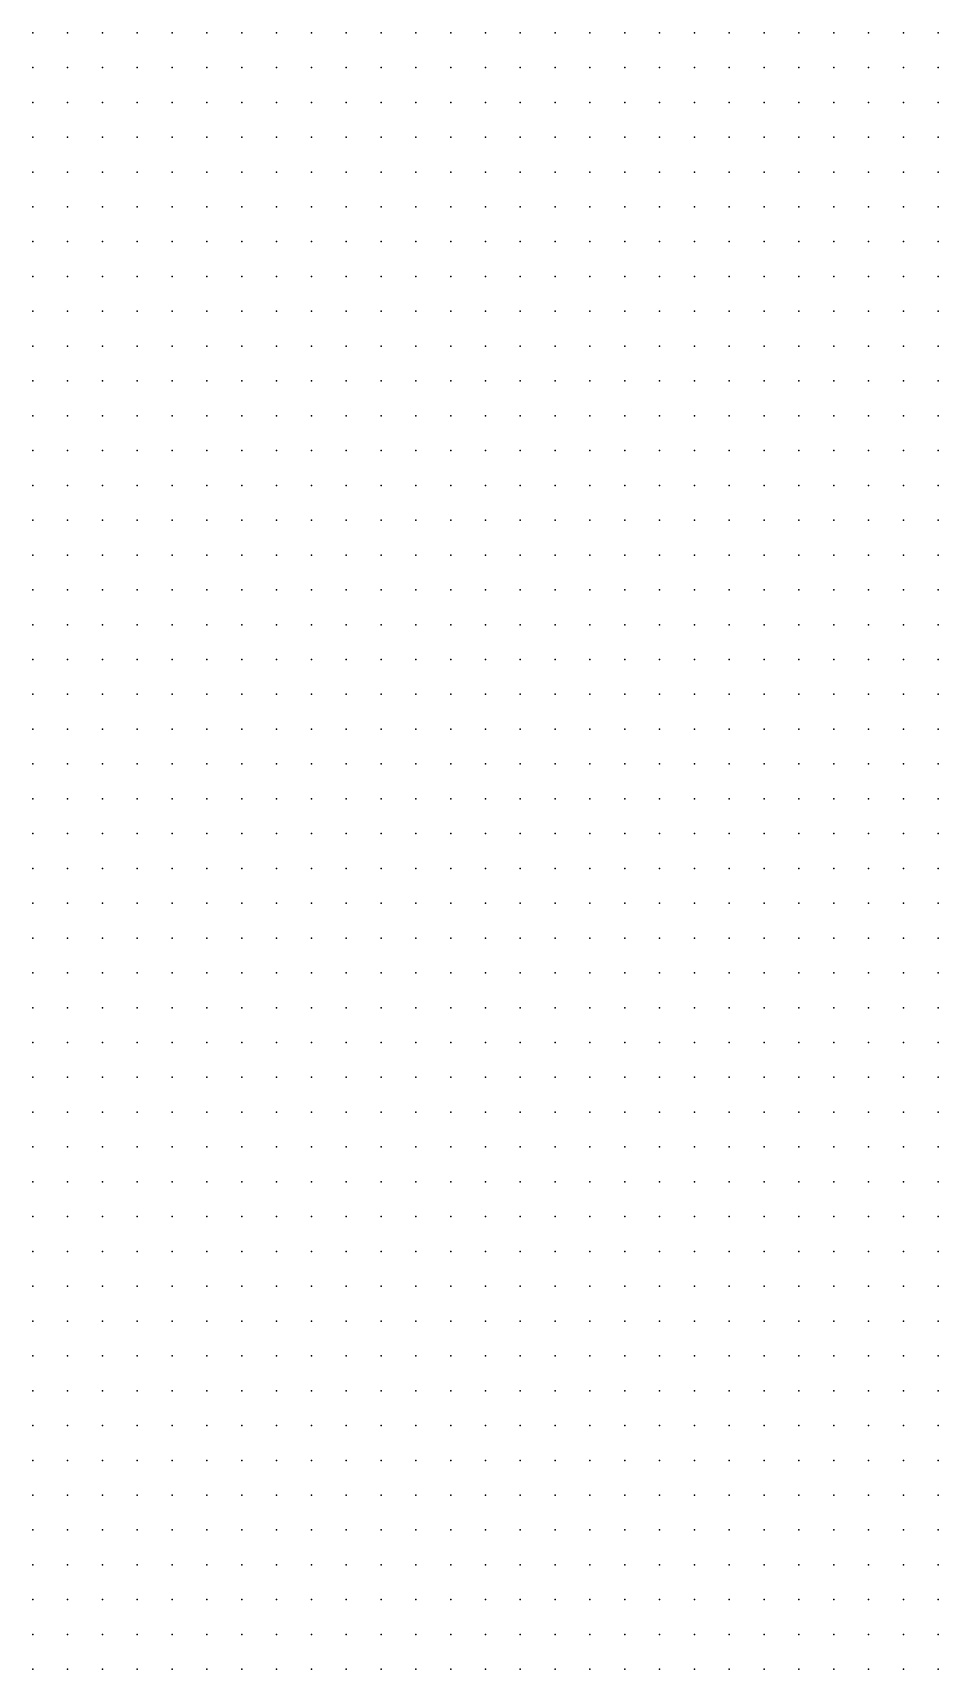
# Model space of a CAD drawing. Extents: x 478620 to 485220, y 4399860 to 4405500.
# Drawn here: x 478620 to 479400, y 4404090 to 4405500 of the extents above; entities that cross this region are included whole.
import ezdxf

# ---------------------------------------------------------------- set-up
doc = ezdxf.new("R2010")
doc.units = 0
doc.header["$MEASUREMENT"] = 0

msp = doc.modelspace()

# ---------------------------------------------------------------- linework, layer by layer
for p in [(478620, 4405500, 6163), (478650, 4405500, 6157), (478680, 4405500, 6149), (478710, 4405500, 6143), (478740, 4405500, 6137), (478770, 4405500, 6131), (478800, 4405500, 6128), (478830, 4405500, 6125), (478860, 4405500, 6127), (478890, 4405500, 6155), (478920, 4405500, 6204), (478950, 4405500, 6259), (478980, 4405500, 6298), (479010, 4405500, 6354), (479040, 4405500, 6364), (479070, 4405500, 6305), (479100, 4405500, 6251), (479130, 4405500, 6205), (479160, 4405500, 6163), (479190, 4405500, 6131), (479220, 4405500, 6109), (479250, 4405500, 6090), (479280, 4405500, 6068), (479310, 4405500, 6044), (479340, 4405500, 6025), (479370, 4405500, 6017), (479400, 4405500, 6014), (478620, 4405470, 6173), (478650, 4405470, 6165), (478680, 4405470, 6158), (478710, 4405470, 6152), (478740, 4405470, 6144), (478770, 4405470, 6137), (478800, 4405470, 6129), (478830, 4405470, 6122), (478860, 4405470, 6118), (478890, 4405470, 6128), (478920, 4405470, 6170), (478950, 4405470, 6212), (478980, 4405470, 6260), (479010, 4405470, 6299), (479040, 4405470, 6334), (479070, 4405470, 6352), (479100, 4405470, 6269), (479130, 4405470, 6212), (479160, 4405470, 6174), (479190, 4405470, 6143), (479220, 4405470, 6120), (479250, 4405470, 6097), (479280, 4405470, 6072), (479310, 4405470, 6052), (479340, 4405470, 6030), (479370, 4405470, 6021), (479400, 4405470, 6018), (478620, 4405440, 6181), (478650, 4405440, 6172), (478680, 4405440, 6162), (478710, 4405440, 6151), (478740, 4405440, 6145), (478770, 4405440, 6138), (478800, 4405440, 6129), (478830, 4405440, 6119), (478860, 4405440, 6114), (478890, 4405440, 6116), (478920, 4405440, 6136), (478950, 4405440, 6172), (478980, 4405440, 6209), (479010, 4405440, 6252), (479040, 4405440, 6292), (479070, 4405440, 6330), (479100, 4405440, 6306), (479130, 4405440, 6242), (479160, 4405440, 6178), (479190, 4405440, 6151), (479220, 4405440, 6126), (479250, 4405440, 6101), (479280, 4405440, 6081), (479310, 4405440, 6061), (479340, 4405440, 6038), (479370, 4405440, 6026), (479400, 4405440, 6020), (478620, 4405410, 6187), (478650, 4405410, 6175), (478680, 4405410, 6156), (478710, 4405410, 6159), (478740, 4405410, 6154), (478770, 4405410, 6144), (478800, 4405410, 6136), (478830, 4405410, 6125), (478860, 4405410, 6113), (478890, 4405410, 6107), (478920, 4405410, 6116), (478950, 4405410, 6135), (478980, 4405410, 6159), (479010, 4405410, 6196), (479040, 4405410, 6243), (479070, 4405410, 6284), (479100, 4405410, 6312), (479130, 4405410, 6265), (479160, 4405410, 6196), (479190, 4405410, 6163), (479220, 4405410, 6125), (479250, 4405410, 6104), (479280, 4405410, 6090), (479310, 4405410, 6067), (479340, 4405410, 6045), (479370, 4405410, 6030), (479400, 4405410, 6026), (478620, 4405380, 6192), (478650, 4405380, 6178), (478680, 4405380, 6178), (478710, 4405380, 6177), (478740, 4405380, 6167), (478770, 4405380, 6149), (478800, 4405380, 6142), (478830, 4405380, 6132), (478860, 4405380, 6112), (478890, 4405380, 6100), (478920, 4405380, 6101), (478950, 4405380, 6110), (478980, 4405380, 6125), (479010, 4405380, 6149), (479040, 4405380, 6186), (479070, 4405380, 6242), (479100, 4405380, 6275), (479130, 4405380, 6304), (479160, 4405380, 6214), (479190, 4405380, 6178), (479220, 4405380, 6140), (479250, 4405380, 6112), (479280, 4405380, 6091), (479310, 4405380, 6072), (479340, 4405380, 6048), (479370, 4405380, 6035), (479400, 4405380, 6028), (478620, 4405350, 6195), (478650, 4405350, 6188), (478680, 4405350, 6188), (478710, 4405350, 6182), (478740, 4405350, 6175), (478770, 4405350, 6168), (478800, 4405350, 6151), (478830, 4405350, 6142), (478860, 4405350, 6127), (478890, 4405350, 6108), (478920, 4405350, 6100), (478950, 4405350, 6096), (478980, 4405350, 6098), (479010, 4405350, 6113), (479040, 4405350, 6145), (479070, 4405350, 6190), (479100, 4405350, 6241), (479130, 4405350, 6268), (479160, 4405350, 6258), (479190, 4405350, 6211), (479220, 4405350, 6165), (479250, 4405350, 6126), (479280, 4405350, 6094), (479310, 4405350, 6078), (479340, 4405350, 6051), (479370, 4405350, 6039), (479400, 4405350, 6028), (478620, 4405320, 6199), (478650, 4405320, 6196), (478680, 4405320, 6192), (478710, 4405320, 6185), (478740, 4405320, 6176), (478770, 4405320, 6171), (478800, 4405320, 6162), (478830, 4405320, 6157), (478860, 4405320, 6143), (478890, 4405320, 6122), (478920, 4405320, 6107), (478950, 4405320, 6100), (478980, 4405320, 6089), (479010, 4405320, 6093), (479040, 4405320, 6113), (479070, 4405320, 6144), (479100, 4405320, 6177), (479130, 4405320, 6219), (479160, 4405320, 6246), (479190, 4405320, 6234), (479220, 4405320, 6178), (479250, 4405320, 6131), (479280, 4405320, 6093), (479310, 4405320, 6076), (479340, 4405320, 6049), (479370, 4405320, 6038), (479400, 4405320, 6027), (478620, 4405290, 6207), (478650, 4405290, 6202), (478680, 4405290, 6194), (478710, 4405290, 6184), (478740, 4405290, 6177), (478770, 4405290, 6168), (478800, 4405290, 6160), (478830, 4405290, 6158), (478860, 4405290, 6154), (478890, 4405290, 6140), (478920, 4405290, 6116), (478950, 4405290, 6104), (478980, 4405290, 6093), (479010, 4405290, 6084), (479040, 4405290, 6088), (479070, 4405290, 6104), (479100, 4405290, 6125), (479130, 4405290, 6145), (479160, 4405290, 6170), (479190, 4405290, 6223), (479220, 4405290, 6195), (479250, 4405290, 6114), (479280, 4405290, 6083), (479310, 4405290, 6066), (479340, 4405290, 6043), (479370, 4405290, 6032), (479400, 4405290, 6019), (478620, 4405260, 6213), (478650, 4405260, 6206), (478680, 4405260, 6198), (478710, 4405260, 6190), (478740, 4405260, 6183), (478770, 4405260, 6170), (478800, 4405260, 6159), (478830, 4405260, 6148), (478860, 4405260, 6144), (478890, 4405260, 6142), (478920, 4405260, 6132), (478950, 4405260, 6107), (478980, 4405260, 6096), (479010, 4405260, 6080), (479040, 4405260, 6078), (479070, 4405260, 6080), (479100, 4405260, 6085), (479130, 4405260, 6096), (479160, 4405260, 6116), (479190, 4405260, 6151), (479220, 4405260, 6165), (479250, 4405260, 6096), (479280, 4405260, 6072), (479310, 4405260, 6049), (479340, 4405260, 6035), (479370, 4405260, 6028), (479400, 4405260, 6026), (478620, 4405230, 6219), (478650, 4405230, 6211), (478680, 4405230, 6205), (478710, 4405230, 6198), (478740, 4405230, 6192), (478770, 4405230, 6176), (478800, 4405230, 6164), (478830, 4405230, 6147), (478860, 4405230, 6138), (478890, 4405230, 6129), (478920, 4405230, 6124), (478950, 4405230, 6107), (478980, 4405230, 6100), (479010, 4405230, 6096), (479040, 4405230, 6079), (479070, 4405230, 6070), (479100, 4405230, 6068), (479130, 4405230, 6069), (479160, 4405230, 6078), (479190, 4405230, 6091), (479220, 4405230, 6094), (479250, 4405230, 6080), (479280, 4405230, 6055), (479310, 4405230, 6038), (479340, 4405230, 6032), (479370, 4405230, 6033), (479400, 4405230, 6037), (478620, 4405200, 6226), (478650, 4405200, 6221), (478680, 4405200, 6214), (478710, 4405200, 6210), (478740, 4405200, 6211), (478770, 4405200, 6183), (478800, 4405200, 6168), (478830, 4405200, 6149), (478860, 4405200, 6140), (478890, 4405200, 6130), (478920, 4405200, 6121), (478950, 4405200, 6114), (478980, 4405200, 6115), (479010, 4405200, 6110), (479040, 4405200, 6096), (479070, 4405200, 6084), (479100, 4405200, 6071), (479130, 4405200, 6064), (479160, 4405200, 6063), (479190, 4405200, 6063), (479220, 4405200, 6059), (479250, 4405200, 6048), (479280, 4405200, 6046), (479310, 4405200, 6046), (479340, 4405200, 6043), (479370, 4405200, 6043), (479400, 4405200, 6043), (478620, 4405170, 6232), (478650, 4405170, 6226), (478680, 4405170, 6221), (478710, 4405170, 6216), (478740, 4405170, 6220), (478770, 4405170, 6194), (478800, 4405170, 6174), (478830, 4405170, 6159), (478860, 4405170, 6146), (478890, 4405170, 6136), (478920, 4405170, 6129), (478950, 4405170, 6123), (478980, 4405170, 6123), (479010, 4405170, 6121), (479040, 4405170, 6111), (479070, 4405170, 6100), (479100, 4405170, 6088), (479130, 4405170, 6074), (479160, 4405170, 6054), (479190, 4405170, 6054), (479220, 4405170, 6051), (479250, 4405170, 6056), (479280, 4405170, 6061), (479310, 4405170, 6059), (479340, 4405170, 6055), (479370, 4405170, 6051), (479400, 4405170, 6047), (478620, 4405140, 6238), (478650, 4405140, 6233), (478680, 4405140, 6227), (478710, 4405140, 6219), (478740, 4405140, 6211), (478770, 4405140, 6191), (478800, 4405140, 6175), (478830, 4405140, 6164), (478860, 4405140, 6150), (478890, 4405140, 6141), (478920, 4405140, 6133), (478950, 4405140, 6127), (478980, 4405140, 6120), (479010, 4405140, 6116), (479040, 4405140, 6113), (479070, 4405140, 6107), (479100, 4405140, 6096), (479130, 4405140, 6084), (479160, 4405140, 6073), (479190, 4405140, 6059), (479220, 4405140, 6067), (479250, 4405140, 6076), (479280, 4405140, 6082), (479310, 4405140, 6073), (479340, 4405140, 6069), (479370, 4405140, 6061), (479400, 4405140, 6049), (478620, 4405110, 6248), (478650, 4405110, 6240), (478680, 4405110, 6233), (478710, 4405110, 6226), (478740, 4405110, 6215), (478770, 4405110, 6198), (478800, 4405110, 6177), (478830, 4405110, 6163), (478860, 4405110, 6156), (478890, 4405110, 6150), (478920, 4405110, 6137), (478950, 4405110, 6128), (478980, 4405110, 6121), (479010, 4405110, 6115), (479040, 4405110, 6107), (479070, 4405110, 6102), (479100, 4405110, 6092), (479130, 4405110, 6076), (479160, 4405110, 6070), (479190, 4405110, 6083), (479220, 4405110, 6100), (479250, 4405110, 6117), (479280, 4405110, 6100), (479310, 4405110, 6099), (479340, 4405110, 6093), (479370, 4405110, 6082), (479400, 4405110, 6069), (478620, 4405080, 6257), (478650, 4405080, 6249), (478680, 4405080, 6239), (478710, 4405080, 6233), (478740, 4405080, 6223), (478770, 4405080, 6210), (478800, 4405080, 6193), (478830, 4405080, 6180), (478860, 4405080, 6164), (478890, 4405080, 6155), (478920, 4405080, 6146), (478950, 4405080, 6133), (478980, 4405080, 6125), (479010, 4405080, 6117), (479040, 4405080, 6108), (479070, 4405080, 6098), (479100, 4405080, 6081), (479130, 4405080, 6078), (479160, 4405080, 6094), (479190, 4405080, 6120), (479220, 4405080, 6142), (479250, 4405080, 6164), (479280, 4405080, 6165), (479310, 4405080, 6146), (479340, 4405080, 6125), (479370, 4405080, 6100), (479400, 4405080, 6091), (478620, 4405050, 6264), (478650, 4405050, 6256), (478680, 4405050, 6246), (478710, 4405050, 6240), (478740, 4405050, 6231), (478770, 4405050, 6222), (478800, 4405050, 6206), (478830, 4405050, 6194), (478860, 4405050, 6181), (478890, 4405050, 6164), (478920, 4405050, 6155), (478950, 4405050, 6141), (478980, 4405050, 6130), (479010, 4405050, 6120), (479040, 4405050, 6109), (479070, 4405050, 6096), (479100, 4405050, 6085), (479130, 4405050, 6098), (479160, 4405050, 6125), (479190, 4405050, 6150), (479220, 4405050, 6188), (479250, 4405050, 6211), (479280, 4405050, 6232), (479310, 4405050, 6174), (479340, 4405050, 6151), (479370, 4405050, 6128), (479400, 4405050, 6104), (478620, 4405020, 6268), (478650, 4405020, 6260), (478680, 4405020, 6253), (478710, 4405020, 6246), (478740, 4405020, 6240), (478770, 4405020, 6232), (478800, 4405020, 6224), (478830, 4405020, 6209), (478860, 4405020, 6191), (478890, 4405020, 6175), (478920, 4405020, 6163), (478950, 4405020, 6150), (478980, 4405020, 6136), (479010, 4405020, 6124), (479040, 4405020, 6110), (479070, 4405020, 6092), (479100, 4405020, 6101), (479130, 4405020, 6125), (479160, 4405020, 6152), (479190, 4405020, 6191), (479220, 4405020, 6228), (479250, 4405020, 6253), (479280, 4405020, 6269), (479310, 4405020, 6240), (479340, 4405020, 6167), (479370, 4405020, 6150), (479400, 4405020, 6121), (478620, 4404990, 6275), (478650, 4404990, 6266), (478680, 4404990, 6259), (478710, 4404990, 6251), (478740, 4404990, 6245), (478770, 4404990, 6242), (478800, 4404990, 6235), (478830, 4404990, 6222), (478860, 4404990, 6202), (478890, 4404990, 6183), (478920, 4404990, 6168), (478950, 4404990, 6158), (478980, 4404990, 6140), (479010, 4404990, 6127), (479040, 4404990, 6110), (479070, 4404990, 6093), (479100, 4404990, 6112), (479130, 4404990, 6137), (479160, 4404990, 6171), (479190, 4404990, 6212), (479220, 4404990, 6264), (479250, 4404990, 6319), (479280, 4404990, 6312), (479310, 4404990, 6256), (479340, 4404990, 6192), (479370, 4404990, 6162), (479400, 4404990, 6139), (478620, 4404960, 6282), (478650, 4404960, 6271), (478680, 4404960, 6263), (478710, 4404960, 6254), (478740, 4404960, 6247), (478770, 4404960, 6241), (478800, 4404960, 6239), (478830, 4404960, 6228), (478860, 4404960, 6209), (478890, 4404960, 6190), (478920, 4404960, 6173), (478950, 4404960, 6157), (478980, 4404960, 6147), (479010, 4404960, 6130), (479040, 4404960, 6112), (479070, 4404960, 6098), (479100, 4404960, 6117), (479130, 4404960, 6143), (479160, 4404960, 6182), (479190, 4404960, 6228), (479220, 4404960, 6287), (479250, 4404960, 6348), (479280, 4404960, 6335), (479310, 4404960, 6277), (479340, 4404960, 6210), (479370, 4404960, 6175), (479400, 4404960, 6153), (478620, 4404930, 6285), (478650, 4404930, 6273), (478680, 4404930, 6264), (478710, 4404930, 6256), (478740, 4404930, 6247), (478770, 4404930, 6238), (478800, 4404930, 6230), (478830, 4404930, 6225), (478860, 4404930, 6210), (478890, 4404930, 6192), (478920, 4404930, 6178), (478950, 4404930, 6161), (478980, 4404930, 6150), (479010, 4404930, 6132), (479040, 4404930, 6115), (479070, 4404930, 6102), (479100, 4404930, 6121), (479130, 4404930, 6146), (479160, 4404930, 6187), (479190, 4404930, 6236), (479220, 4404930, 6290), (479250, 4404930, 6356), (479280, 4404930, 6344), (479310, 4404930, 6286), (479340, 4404930, 6242), (479370, 4404930, 6185), (479400, 4404930, 6159), (478620, 4404900, 6285), (478650, 4404900, 6273), (478680, 4404900, 6264), (478710, 4404900, 6254), (478740, 4404900, 6244), (478770, 4404900, 6234), (478800, 4404900, 6223), (478830, 4404900, 6214), (478860, 4404900, 6202), (478890, 4404900, 6188), (478920, 4404900, 6179), (478950, 4404900, 6163), (478980, 4404900, 6148), (479010, 4404900, 6132), (479040, 4404900, 6120), (479070, 4404900, 6109), (479100, 4404900, 6120), (479130, 4404900, 6146), (479160, 4404900, 6188), (479190, 4404900, 6236), (479220, 4404900, 6283), (479250, 4404900, 6354), (479280, 4404900, 6366), (479310, 4404900, 6299), (479340, 4404900, 6254), (479370, 4404900, 6196), (479400, 4404900, 6165), (478620, 4404870, 6284), (478650, 4404870, 6271), (478680, 4404870, 6262), (478710, 4404870, 6251), (478740, 4404870, 6241), (478770, 4404870, 6230), (478800, 4404870, 6221), (478830, 4404870, 6206), (478860, 4404870, 6192), (478890, 4404870, 6182), (478920, 4404870, 6173), (478950, 4404870, 6159), (478980, 4404870, 6141), (479010, 4404870, 6130), (479040, 4404870, 6129), (479070, 4404870, 6114), (479100, 4404870, 6119), (479130, 4404870, 6146), (479160, 4404870, 6188), (479190, 4404870, 6231), (479220, 4404870, 6271), (479250, 4404870, 6339), (479280, 4404870, 6386), (479310, 4404870, 6335), (479340, 4404870, 6275), (479370, 4404870, 6208), (479400, 4404870, 6171), (478620, 4404840, 6285), (478650, 4404840, 6270), (478680, 4404840, 6262), (478710, 4404840, 6248), (478740, 4404840, 6236), (478770, 4404840, 6227), (478800, 4404840, 6217), (478830, 4404840, 6199), (478860, 4404840, 6187), (478890, 4404840, 6174), (478920, 4404840, 6162), (478950, 4404840, 6154), (478980, 4404840, 6149), (479010, 4404840, 6141), (479040, 4404840, 6132), (479070, 4404840, 6120), (479100, 4404840, 6118), (479130, 4404840, 6144), (479160, 4404840, 6184), (479190, 4404840, 6224), (479220, 4404840, 6267), (479250, 4404840, 6328), (479280, 4404840, 6389), (479310, 4404840, 6350), (479340, 4404840, 6295), (479370, 4404840, 6240), (479400, 4404840, 6180), (478620, 4404810, 6287), (478650, 4404810, 6272), (478680, 4404810, 6258), (478710, 4404810, 6242), (478740, 4404810, 6233), (478770, 4404810, 6223), (478800, 4404810, 6210), (478830, 4404810, 6197), (478860, 4404810, 6191), (478890, 4404810, 6178), (478920, 4404810, 6171), (478950, 4404810, 6163), (478980, 4404810, 6153), (479010, 4404810, 6145), (479040, 4404810, 6136), (479070, 4404810, 6126), (479100, 4404810, 6117), (479130, 4404810, 6140), (479160, 4404810, 6177), (479190, 4404810, 6220), (479220, 4404810, 6261), (479250, 4404810, 6316), (479280, 4404810, 6374), (479310, 4404810, 6362), (479340, 4404810, 6299), (479370, 4404810, 6249), (479400, 4404810, 6194), (478620, 4404780, 6285), (478650, 4404780, 6269), (478680, 4404780, 6256), (478710, 4404780, 6249), (478740, 4404780, 6241), (478770, 4404780, 6229), (478800, 4404780, 6216), (478830, 4404780, 6202), (478860, 4404780, 6191), (478890, 4404780, 6183), (478920, 4404780, 6174), (478950, 4404780, 6163), (478980, 4404780, 6151), (479010, 4404780, 6146), (479040, 4404780, 6141), (479070, 4404780, 6134), (479100, 4404780, 6123), (479130, 4404780, 6132), (479160, 4404780, 6159), (479190, 4404780, 6206), (479220, 4404780, 6248), (479250, 4404780, 6291), (479280, 4404780, 6365), (479310, 4404780, 6378), (479340, 4404780, 6320), (479370, 4404780, 6251), (479400, 4404780, 6203), (478620, 4404750, 6280), (478650, 4404750, 6276), (478680, 4404750, 6269), (478710, 4404750, 6259), (478740, 4404750, 6244), (478770, 4404750, 6232), (478800, 4404750, 6221), (478830, 4404750, 6207), (478860, 4404750, 6193), (478890, 4404750, 6183), (478920, 4404750, 6174), (478950, 4404750, 6163), (478980, 4404750, 6154), (479010, 4404750, 6148), (479040, 4404750, 6144), (479070, 4404750, 6140), (479100, 4404750, 6128), (479130, 4404750, 6127), (479160, 4404750, 6153), (479190, 4404750, 6194), (479220, 4404750, 6232), (479250, 4404750, 6264), (479280, 4404750, 6310), (479310, 4404750, 6369), (479340, 4404750, 6337), (479370, 4404750, 6269), (479400, 4404750, 6207), (478620, 4404720, 6307), (478650, 4404720, 6296), (478680, 4404720, 6280), (478710, 4404720, 6262), (478740, 4404720, 6246), (478770, 4404720, 6233), (478800, 4404720, 6222), (478830, 4404720, 6208), (478860, 4404720, 6195), (478890, 4404720, 6183), (478920, 4404720, 6174), (478950, 4404720, 6166), (478980, 4404720, 6159), (479010, 4404720, 6152), (479040, 4404720, 6143), (479070, 4404720, 6137), (479100, 4404720, 6128), (479130, 4404720, 6129), (479160, 4404720, 6152), (479190, 4404720, 6181), (479220, 4404720, 6219), (479250, 4404720, 6251), (479280, 4404720, 6288), (479310, 4404720, 6333), (479340, 4404720, 6341), (479370, 4404720, 6283), (479400, 4404720, 6228), (478620, 4404690, 6322), (478650, 4404690, 6299), (478680, 4404690, 6280), (478710, 4404690, 6264), (478740, 4404690, 6249), (478770, 4404690, 6233), (478800, 4404690, 6224), (478830, 4404690, 6214), (478860, 4404690, 6202), (478890, 4404690, 6188), (478920, 4404690, 6178), (478950, 4404690, 6170), (478980, 4404690, 6162), (479010, 4404690, 6150), (479040, 4404690, 6142), (479070, 4404690, 6140), (479100, 4404690, 6136), (479130, 4404690, 6134), (479160, 4404690, 6150), (479190, 4404690, 6174), (479220, 4404690, 6205), (479250, 4404690, 6239), (479280, 4404690, 6268), (479310, 4404690, 6309), (479340, 4404690, 6338), (479370, 4404690, 6300), (479400, 4404690, 6247), (478620, 4404660, 6326), (478650, 4404660, 6298), (478680, 4404660, 6282), (478710, 4404660, 6268), (478740, 4404660, 6253), (478770, 4404660, 6238), (478800, 4404660, 6227), (478830, 4404660, 6219), (478860, 4404660, 6206), (478890, 4404660, 6190), (478920, 4404660, 6182), (478950, 4404660, 6174), (478980, 4404660, 6163), (479010, 4404660, 6152), (479040, 4404660, 6158), (479070, 4404660, 6146), (479100, 4404660, 6143), (479130, 4404660, 6139), (479160, 4404660, 6148), (479190, 4404660, 6170), (479220, 4404660, 6193), (479250, 4404660, 6224), (479280, 4404660, 6255), (479310, 4404660, 6290), (479340, 4404660, 6328), (479370, 4404660, 6294), (479400, 4404660, 6253), (478620, 4404630, 6333), (478650, 4404630, 6312), (478680, 4404630, 6287), (478710, 4404630, 6271), (478740, 4404630, 6257), (478770, 4404630, 6242), (478800, 4404630, 6229), (478830, 4404630, 6219), (478860, 4404630, 6208), (478890, 4404630, 6195), (478920, 4404630, 6187), (478950, 4404630, 6179), (478980, 4404630, 6165), (479010, 4404630, 6170), (479040, 4404630, 6170), (479070, 4404630, 6157), (479100, 4404630, 6147), (479130, 4404630, 6142), (479160, 4404630, 6148), (479190, 4404630, 6166), (479220, 4404630, 6186), (479250, 4404630, 6212), (479280, 4404630, 6241), (479310, 4404630, 6276), (479340, 4404630, 6308), (479370, 4404630, 6300), (479400, 4404630, 6256), (478620, 4404600, 6337), (478650, 4404600, 6308), (478680, 4404600, 6286), (478710, 4404600, 6271), (478740, 4404600, 6258), (478770, 4404600, 6245), (478800, 4404600, 6230), (478830, 4404600, 6222), (478860, 4404600, 6210), (478890, 4404600, 6202), (478920, 4404600, 6192), (478950, 4404600, 6180), (478980, 4404600, 6178), (479010, 4404600, 6182), (479040, 4404600, 6178), (479070, 4404600, 6168), (479100, 4404600, 6152), (479130, 4404600, 6148), (479160, 4404600, 6152), (479190, 4404600, 6161), (479220, 4404600, 6178), (479250, 4404600, 6199), (479280, 4404600, 6226), (479310, 4404600, 6260), (479340, 4404600, 6297), (479370, 4404600, 6325), (479400, 4404600, 6270), (478620, 4404570, 6341), (478650, 4404570, 6320), (478680, 4404570, 6291), (478710, 4404570, 6276), (478740, 4404570, 6264), (478770, 4404570, 6247), (478800, 4404570, 6236), (478830, 4404570, 6227), (478860, 4404570, 6217), (478890, 4404570, 6206), (478920, 4404570, 6194), (478950, 4404570, 6180), (478980, 4404570, 6193), (479010, 4404570, 6189), (479040, 4404570, 6186), (479070, 4404570, 6179), (479100, 4404570, 6162), (479130, 4404570, 6153), (479160, 4404570, 6152), (479190, 4404570, 6158), (479220, 4404570, 6171), (479250, 4404570, 6189), (479280, 4404570, 6216), (479310, 4404570, 6247), (479340, 4404570, 6289), (479370, 4404570, 6299), (479400, 4404570, 6284), (478620, 4404540, 6350), (478650, 4404540, 6328), (478680, 4404540, 6305), (478710, 4404540, 6282), (478740, 4404540, 6261), (478770, 4404540, 6254), (478800, 4404540, 6244), (478830, 4404540, 6232), (478860, 4404540, 6222), (478890, 4404540, 6208), (478920, 4404540, 6192), (478950, 4404540, 6188), (478980, 4404540, 6208), (479010, 4404540, 6200), (479040, 4404540, 6196), (479070, 4404540, 6188), (479100, 4404540, 6170), (479130, 4404540, 6159), (479160, 4404540, 6156), (479190, 4404540, 6156), (479220, 4404540, 6166), (479250, 4404540, 6183), (479280, 4404540, 6206), (479310, 4404540, 6234), (479340, 4404540, 6274), (479370, 4404540, 6299), (479400, 4404540, 6296), (478620, 4404510, 6359), (478650, 4404510, 6322), (478680, 4404510, 6302), (478710, 4404510, 6289), (478740, 4404510, 6277), (478770, 4404510, 6265), (478800, 4404510, 6248), (478830, 4404510, 6235), (478860, 4404510, 6224), (478890, 4404510, 6207), (478920, 4404510, 6199), (478950, 4404510, 6194), (478980, 4404510, 6214), (479010, 4404510, 6220), (479040, 4404510, 6208), (479070, 4404510, 6196), (479100, 4404510, 6181), (479130, 4404510, 6166), (479160, 4404510, 6158), (479190, 4404510, 6159), (479220, 4404510, 6162), (479250, 4404510, 6176), (479280, 4404510, 6197), (479310, 4404510, 6224), (479340, 4404510, 6257), (479370, 4404510, 6295), (479400, 4404510, 6302), (478620, 4404480, 6372), (478650, 4404480, 6343), (478680, 4404480, 6323), (478710, 4404480, 6303), (478740, 4404480, 6284), (478770, 4404480, 6266), (478800, 4404480, 6246), (478830, 4404480, 6234), (478860, 4404480, 6224), (478890, 4404480, 6219), (478920, 4404480, 6212), (478950, 4404480, 6199), (478980, 4404480, 6214), (479010, 4404480, 6223), (479040, 4404480, 6214), (479070, 4404480, 6203), (479100, 4404480, 6191), (479130, 4404480, 6175), (479160, 4404480, 6162), (479190, 4404480, 6158), (479220, 4404480, 6164), (479250, 4404480, 6170), (479280, 4404480, 6190), (479310, 4404480, 6218), (479340, 4404480, 6247), (479370, 4404480, 6287), (479400, 4404480, 6302), (478620, 4404450, 6407), (478650, 4404450, 6367), (478680, 4404450, 6334), (478710, 4404450, 6311), (478740, 4404450, 6287), (478770, 4404450, 6263), (478800, 4404450, 6247), (478830, 4404450, 6238), (478860, 4404450, 6236), (478890, 4404450, 6232), (478920, 4404450, 6222), (478950, 4404450, 6214), (478980, 4404450, 6208), (479010, 4404450, 6225), (479040, 4404450, 6220), (479070, 4404450, 6216), (479100, 4404450, 6197), (479130, 4404450, 6184), (479160, 4404450, 6168), (479190, 4404450, 6160), (479220, 4404450, 6161), (479250, 4404450, 6169), (479280, 4404450, 6183), (479310, 4404450, 6212), (479340, 4404450, 6241), (479370, 4404450, 6274), (479400, 4404450, 6297), (478620, 4404420, 6427), (478650, 4404420, 6385), (478680, 4404420, 6345), (478710, 4404420, 6322), (478740, 4404420, 6296), (478770, 4404420, 6274), (478800, 4404420, 6260), (478830, 4404420, 6250), (478860, 4404420, 6248), (478890, 4404420, 6240), (478920, 4404420, 6231), (478950, 4404420, 6225), (478980, 4404420, 6218), (479010, 4404420, 6229), (479040, 4404420, 6229), (479070, 4404420, 6227), (479100, 4404420, 6207), (479130, 4404420, 6189), (479160, 4404420, 6180), (479190, 4404420, 6166), (479220, 4404420, 6163), (479250, 4404420, 6168), (479280, 4404420, 6179), (479310, 4404420, 6203), (479340, 4404420, 6229), (479370, 4404420, 6260), (479400, 4404420, 6286), (478620, 4404390, 6458), (478650, 4404390, 6400), (478680, 4404390, 6358), (478710, 4404390, 6328), (478740, 4404390, 6305), (478770, 4404390, 6286), (478800, 4404390, 6268), (478830, 4404390, 6267), (478860, 4404390, 6262), (478890, 4404390, 6248), (478920, 4404390, 6241), (478950, 4404390, 6236), (478980, 4404390, 6229), (479010, 4404390, 6235), (479040, 4404390, 6242), (479070, 4404390, 6234), (479100, 4404390, 6221), (479130, 4404390, 6200), (479160, 4404390, 6188), (479190, 4404390, 6174), (479220, 4404390, 6166), (479250, 4404390, 6171), (479280, 4404390, 6178), (479310, 4404390, 6195), (479340, 4404390, 6222), (479370, 4404390, 6245), (479400, 4404390, 6273), (478620, 4404360, 6468), (478650, 4404360, 6414), (478680, 4404360, 6367), (478710, 4404360, 6336), (478740, 4404360, 6314), (478770, 4404360, 6289), (478800, 4404360, 6275), (478830, 4404360, 6278), (478860, 4404360, 6268), (478890, 4404360, 6262), (478920, 4404360, 6250), (478950, 4404360, 6243), (478980, 4404360, 6235), (479010, 4404360, 6240), (479040, 4404360, 6254), (479070, 4404360, 6245), (479100, 4404360, 6230), (479130, 4404360, 6211), (479160, 4404360, 6194), (479190, 4404360, 6183), (479220, 4404360, 6170), (479250, 4404360, 6170), (479280, 4404360, 6177), (479310, 4404360, 6189), (479340, 4404360, 6211), (479370, 4404360, 6231), (479400, 4404360, 6261), (478620, 4404330, 6464), (478650, 4404330, 6415), (478680, 4404330, 6361), (478710, 4404330, 6331), (478740, 4404330, 6304), (478770, 4404330, 6289), (478800, 4404330, 6293), (478830, 4404330, 6290), (478860, 4404330, 6277), (478890, 4404330, 6266), (478920, 4404330, 6260), (478950, 4404330, 6252), (478980, 4404330, 6238), (479010, 4404330, 6245), (479040, 4404330, 6263), (479070, 4404330, 6257), (479100, 4404330, 6239), (479130, 4404330, 6220), (479160, 4404330, 6199), (479190, 4404330, 6190), (479220, 4404330, 6178), (479250, 4404330, 6169), (479280, 4404330, 6177), (479310, 4404330, 6186), (479340, 4404330, 6202), (479370, 4404330, 6226), (479400, 4404330, 6252), (478620, 4404300, 6470), (478650, 4404300, 6411), (478680, 4404300, 6360), (478710, 4404300, 6342), (478740, 4404300, 6308), (478770, 4404300, 6310), (478800, 4404300, 6309), (478830, 4404300, 6298), (478860, 4404300, 6286), (478890, 4404300, 6275), (478920, 4404300, 6266), (478950, 4404300, 6258), (478980, 4404300, 6246), (479010, 4404300, 6251), (479040, 4404300, 6272), (479070, 4404300, 6286), (479100, 4404300, 6254), (479130, 4404300, 6229), (479160, 4404300, 6213), (479190, 4404300, 6196), (479220, 4404300, 6185), (479250, 4404300, 6177), (479280, 4404300, 6180), (479310, 4404300, 6186), (479340, 4404300, 6197), (479370, 4404300, 6220), (479400, 4404300, 6248), (478620, 4404270, 6473), (478650, 4404270, 6453), (478680, 4404270, 6406), (478710, 4404270, 6354), (478740, 4404270, 6347), (478770, 4404270, 6337), (478800, 4404270, 6324), (478830, 4404270, 6309), (478860, 4404270, 6294), (478890, 4404270, 6284), (478920, 4404270, 6274), (478950, 4404270, 6264), (478980, 4404270, 6255), (479010, 4404270, 6263), (479040, 4404270, 6278), (479070, 4404270, 6308), (479100, 4404270, 6274), (479130, 4404270, 6238), (479160, 4404270, 6222), (479190, 4404270, 6210), (479220, 4404270, 6192), (479250, 4404270, 6183), (479280, 4404270, 6180), (479310, 4404270, 6185), (479340, 4404270, 6194), (479370, 4404270, 6218), (479400, 4404270, 6245), (478620, 4404240, 6499), (478650, 4404240, 6473), (478680, 4404240, 6420), (478710, 4404240, 6396), (478740, 4404240, 6373), (478770, 4404240, 6348), (478800, 4404240, 6332), (478830, 4404240, 6317), (478860, 4404240, 6303), (478890, 4404240, 6295), (478920, 4404240, 6284), (478950, 4404240, 6273), (478980, 4404240, 6264), (479010, 4404240, 6267), (479040, 4404240, 6282), (479070, 4404240, 6320), (479100, 4404240, 6289), (479130, 4404240, 6244), (479160, 4404240, 6228), (479190, 4404240, 6215), (479220, 4404240, 6198), (479250, 4404240, 6189), (479280, 4404240, 6180), (479310, 4404240, 6184), (479340, 4404240, 6192), (479370, 4404240, 6215), (479400, 4404240, 6241), (478620, 4404210, 6526), (478650, 4404210, 6493), (478680, 4404210, 6460), (478710, 4404210, 6420), (478740, 4404210, 6388), (478770, 4404210, 6365), (478800, 4404210, 6340), (478830, 4404210, 6326), (478860, 4404210, 6314), (478890, 4404210, 6304), (478920, 4404210, 6294), (478950, 4404210, 6284), (478980, 4404210, 6275), (479010, 4404210, 6271), (479040, 4404210, 6287), (479070, 4404210, 6314), (479100, 4404210, 6302), (479130, 4404210, 6250), (479160, 4404210, 6232), (479190, 4404210, 6218), (479220, 4404210, 6198), (479250, 4404210, 6191), (479280, 4404210, 6184), (479310, 4404210, 6184), (479340, 4404210, 6192), (479370, 4404210, 6213), (479400, 4404210, 6237), (478620, 4404180, 6571), (478650, 4404180, 6526), (478680, 4404180, 6481), (478710, 4404180, 6441), (478740, 4404180, 6401), (478770, 4404180, 6378), (478800, 4404180, 6355), (478830, 4404180, 6341), (478860, 4404180, 6326), (478890, 4404180, 6312), (478920, 4404180, 6300), (478950, 4404180, 6292), (478980, 4404180, 6283), (479010, 4404180, 6278), (479040, 4404180, 6292), (479070, 4404180, 6322), (479100, 4404180, 6319), (479130, 4404180, 6258), (479160, 4404180, 6236), (479190, 4404180, 6220), (479220, 4404180, 6199), (479250, 4404180, 6192), (479280, 4404180, 6186), (479310, 4404180, 6190), (479340, 4404180, 6194), (479370, 4404180, 6212), (479400, 4404180, 6230), (478620, 4404150, 6606), (478650, 4404150, 6564), (478680, 4404150, 6508), (478710, 4404150, 6459), (478740, 4404150, 6424), (478770, 4404150, 6394), (478800, 4404150, 6372), (478830, 4404150, 6357), (478860, 4404150, 6342), (478890, 4404150, 6324), (478920, 4404150, 6309), (478950, 4404150, 6296), (478980, 4404150, 6288), (479010, 4404150, 6283), (479040, 4404150, 6297), (479070, 4404150, 6327), (479100, 4404150, 6348), (479130, 4404150, 6272), (479160, 4404150, 6240), (479190, 4404150, 6224), (479220, 4404150, 6200), (479250, 4404150, 6194), (479280, 4404150, 6189), (479310, 4404150, 6189), (479340, 4404150, 6196), (479370, 4404150, 6211), (479400, 4404150, 6227), (478620, 4404120, 6643), (478650, 4404120, 6595), (478680, 4404120, 6535), (478710, 4404120, 6477), (478740, 4404120, 6447), (478770, 4404120, 6421), (478800, 4404120, 6387), (478830, 4404120, 6371), (478860, 4404120, 6353), (478890, 4404120, 6331), (478920, 4404120, 6316), (478950, 4404120, 6301), (478980, 4404120, 6292), (479010, 4404120, 6288), (479040, 4404120, 6298), (479070, 4404120, 6326), (479100, 4404120, 6347), (479130, 4404120, 6292), (479160, 4404120, 6247), (479190, 4404120, 6226), (479220, 4404120, 6204), (479250, 4404120, 6196), (479280, 4404120, 6192), (479310, 4404120, 6188), (479340, 4404120, 6195), (479370, 4404120, 6208), (479400, 4404120, 6223), (478620, 4404090, 6661), (478650, 4404090, 6624), (478680, 4404090, 6561), (478710, 4404090, 6494), (478740, 4404090, 6468), (478770, 4404090, 6433), (478800, 4404090, 6396), (478830, 4404090, 6375), (478860, 4404090, 6355), (478890, 4404090, 6332), (478920, 4404090, 6319), (478950, 4404090, 6308), (478980, 4404090, 6296), (479010, 4404090, 6291), (479040, 4404090, 6298), (479070, 4404090, 6323), (479100, 4404090, 6341), (479130, 4404090, 6313), (479160, 4404090, 6255), (479190, 4404090, 6230), (479220, 4404090, 6209), (479250, 4404090, 6198), (479280, 4404090, 6193), (479310, 4404090, 6189), (479340, 4404090, 6194), (479370, 4404090, 6201), (479400, 4404090, 6218)]:
    msp.add_point(p)

doc.saveas('drawing.dxf')
